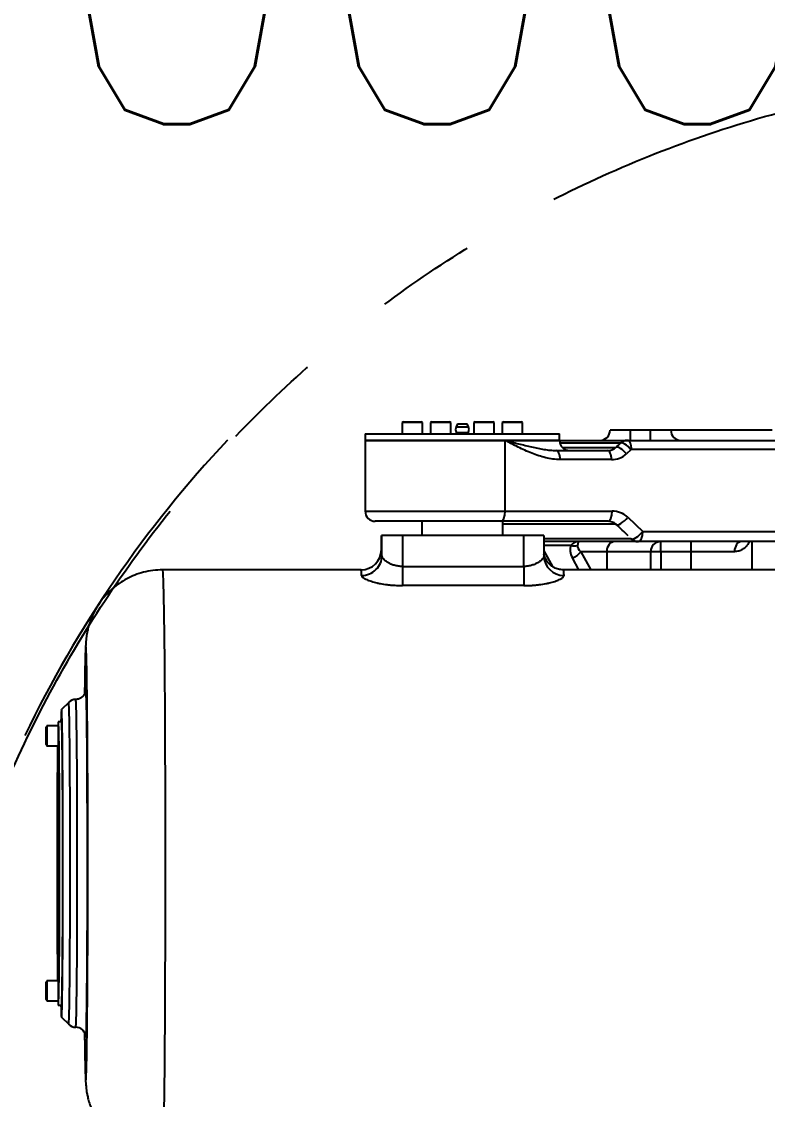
# Model space of a CAD drawing. Header units: millimetres. Extents: x 10462777 to 22643323, y 453826 to 1389191.
# Drawn here: x 11297176 to 11297551, y 583508 to 584049 of the extents above; entities that cross this region are included whole.
import ezdxf
from ezdxf.enums import TextEntityAlignment as Align

# ---------------------------------------------------------------- set-up
doc = ezdxf.new("R2010")
doc.units = ezdxf.units.MM
doc.header["$LTSCALE"] = 200
doc.header["$MEASUREMENT"] = 0
doc.header["$PDMODE"] = 35
doc.header["$PDSIZE"] = -5
doc.linetypes.add('CENTER2', pattern=[1.125, 0.75, -0.125, 0.125, -0.125])
doc.linetypes.add('PHANTOM', pattern=[2.5, 1.25, -0.25, 0.25, -0.25, 0.25, -0.25])
doc.layers.get('0').update_dxf_attribs({"linetype": 'CONTINUOUS'})
doc.layers.get('DEFPOINTS').update_dxf_attribs({"linetype": 'CONTINUOUS'})
for name, color, linetype in [('A290-7324-X391', 7, 'CONTINUOUS'), ('A290-7329-X301', 7, 'CONTINUOUS'), ('A290-7329-X382', 7, 'CONTINUOUS'), ('A290-7329-X384', 7, 'CONTINUOUS'), ('DV1_DEFAULT', 7, 'CONTINUOUS'), ('LIBRL_A6-BA-6X10', 7, 'CONTINUOUS'), ('LIBRL_A6-BA-6X16', 7, 'CONTINUOUS'), ('LIBRL_A97L-0218-', 7, 'CONTINUOUS'), ('ZZ', 7, 'CONTINUOUS')]:
    doc.layers.add(name, color=color, linetype=linetype)
doc.layers.add('LAYOUT', color=8, linetype='CONTINUOUS', lineweight=25)
doc.styles.add('SEACAD_arial_ttf', font='txt.shx ', dxfattribs={"height": 0.2, "bigfont": ' whgtxt.shx'})
doc.styles.get("Standard").update_dxf_attribs({"font": 'SYMBOL'})
doc.dimstyles.new('DS ROBOTEC', dxfattribs={"dimscale": 0, "dimtxt": 2.5, "dimasz": 2.5, "dimexe": 0.3, "dimexo": 0.3, "dimgap": 0.5, "dimtad": 1, "dimzin": 9, "dimdsep": 46, "dimtxsty": 'Standard', "dimblk": 'OPEN', "dimcen": 0, "dimclrd": 4, "dimclre": 4, "dimclrt": 110, "dimazin": 2, "dimtm": 1.5, "dimtfac": 1, "dimtmove": 0, "dimatfit": 3, "dimldrblk": 'OPEN', "dimfxl": 1, "dimtfill": 1, "dimtolj": 1, "dimlwd": -1, "dimlwe": -1, "dimarcsym": 0})

# ---------------------------------------------------------------- blocks, each defined once
blk = doc.blocks.new('A$C7DA30AB0')
at = {"layer": 'A290-7324-X391', "color": 7, "linetype": 'Continuous', "ltscale": 25.4}
for p, q in [((2511.9, 3289.13, 0), (2510.28, 3289.13, 0)), ((2510.28, 3146.89, 0), (2511.9, 3146.89, 0))]:
    blk.add_line(p, q, dxfattribs=at)
for centre, start_param, end_param in [((2510.28, 3218.01, 0), 0, 0.239619), ((2510.28, 3218.01, 0), 2.901974, 6.283185), ((2511.9, 3218.01, 0), 3.141593, 6.283185), ((2510.28, 3218.01, 0), 0.594245, 2.547348)]:
    blk.add_ellipse(centre, major_axis=(0, 71.12), ratio=0.009264, start_param=start_param, end_param=end_param, dxfattribs=at)
at = {"layer": 'A290-7329-X301', "color": 7, "linetype": 'Continuous', "ltscale": 25.4}
for p, q in [((2797.39, 3435.43, 0), (2787.23, 3435.43, 0)), ((2797.39, 3430.35, 0), (2797.39, 3435.43, 0)), ((2807.55, 3435.43, 0), (2797.39, 3435.43, 0)), ((2807.55, 3430.35, 0), (2807.55, 3435.43, 0)), ((2817.71, 3435.43, 0), (2807.55, 3435.43, 0)), ((2868.51, 3435.43, 0), (2817.71, 3435.43, 0)), ((2664.29, 3430.35, 0), (2664.29, 3394.79, 0)), ((2734.5, 3430.35, 0), (2664.29, 3430.35, 0)), ((2761.83, 3430.35, 0), (2734.5, 3430.35, 0)), ((2734.5, 3394.79, 0), (2734.5, 3430.35, 0)), ((2761.83, 3430.35, 0), (2796, 3430.35, 0)), ((2792.4, 3428.87, 0), (2762.05, 3428.87, 0)), ((2763.32, 3426.76, 0), (2790.17, 3426.76, 0)), ((2797.63, 3425.63, 0), (2795.39, 3423.53, 0)), ((2796, 3430.35, 0), (3133.19, 3430.35, 0)), ((3135.2, 3425.78, 0), (2798.01, 3425.78, 0)), ((2760.12, 3425.27, 0), (2785.91, 3425.27, 0)), ((2787.92, 3420.7, 0), (2762.13, 3420.7, 0)), ((2664.29, 3394.79, 0), (2734.5, 3394.79, 0)), ((2734.5, 3394.79, 0), (2788.25, 3394.79, 0)), ((2732.27, 3389.71, 0), (2669.37, 3389.71, 0)), ((2786.02, 3389.71, 0), (2732.27, 3389.71, 0)), ((2790.26, 3388.23, 0), (2733.38, 3388.23, 0)), ((2796.06, 3391.82, 0), (2803.59, 3384.63, 0)), ((2803.59, 3384.63, 0), (3138.96, 3384.63, 0)), ((2753.98, 3381.04, 0), (2797.77, 3381.04, 0)), ((2801.36, 3379.55, 0), (2753.98, 3379.55, 0)), ((2767.53, 3377.6, 0), (2753.98, 3377.6, 0)), ((3136.72, 3379.55, 0), (2801.36, 3379.55, 0)), ((2812.63, 3374.47, 0), (2812.63, 3379.55, 0)), ((2827.87, 3374.47, 0), (2827.87, 3379.55, 0)), ((2858.35, 3379.55, 0), (2858.35, 3365.33, 0)), ((2753.98, 3374.89, 0), (2758.25, 3367.08, 0)), ((2771.61, 3365.33, 0), (2768.32, 3371.35, 0)), ((2785.51, 3374.47, 0), (2772.48, 3374.47, 0)), ((2772.48, 3374.47, 0), (2777.48, 3365.33, 0)), ((2807.55, 3374.47, 0), (2785.51, 3374.47, 0)), ((2785.51, 3374.47, 0), (2785.51, 3365.33, 0)), ((2812.63, 3374.47, 0), (2807.55, 3374.47, 0)), ((2807.55, 3374.47, 0), (2807.55, 3365.33, 0)), ((2827.87, 3374.47, 0), (2812.63, 3374.47, 0)), ((2812.63, 3374.47, 0), (2812.63, 3365.33, 0)), ((2827.87, 3365.33, 0), (2827.87, 3374.47, 0)), ((2849.64, 3374.47, 0), (2827.87, 3374.47, 0))]:
    blk.add_line(p, q, dxfattribs=at)
for centre, radius, start, end in [((2782.15, 3435.43, 0), 5.08, 270, 0), ((2822.79, 3435.43, 0), 5.08, 180, 270), ((2766.91, 3430.35, 0), 5.08, 180, 270), ((2786.08, 3431.63, 0), 6.36, 268.4763, 310.0433), ((2700.71, 3524.99, 0), 132.83, 312.3858, 313.702), ((2796, 3425.27, 0), 5.09, 89.9916, 134.9701), ((2798.01, 3425.23, 0), 0.556, 89.7691, 132.9165), ((2788.07, 3431.57, 0), 10.86, 269.1787, 312.2946), ((2669.37, 3394.79, 0), 5.08, 180, 270), ((2788.41, 3383.48, 0), 11.32, 47.4794, 90.7993), ((2786.19, 3383.42, 0), 6.3, 49.7613, 91.56), ((2638.15, 3222.56, 0), 224.87, 45.3286, 47.406), ((2801.36, 3384.63, 0), 5.08, 225.927, 270), ((2812.63, 3374.47, 0), 5.08, 90, 180)]:
    blk.add_arc(centre, radius, start, end, dxfattribs=at)
for centre, major_axis, ratio, start_param, end_param in [((2793.37, 3423.53, 0), (3.12, -3.34), 0.337056, 3.141476, 3.233516), ((2793.37, 3423.53, 0), (3.12, -3.34), 0.337056, 1.266215, 3.141476), ((2795.62, 3425.63, 0), (3.14, -3.33), 0.335588, 1.264449, 3.141821), ((2796, 3425.78, 0), (0, -4.57), 0.439688, 1.570796, 3.141593), ((2760.12, 3420.7, 0), (0, -4.57), 0.439688, 1.570796, 3.141593), ((2785.91, 3420.7, 0), (0, -4.57), 0.439688, 1.570796, 3.141593), ((2732.27, 3394.79, 0), (0, 5.08), 0.439688, 3.141593, 4.712389), ((2786.02, 3394.79, 0), (0, 5.08), 0.439688, 3.141593, 4.712389), ((2793.83, 3391.82, 0), (3.48, 3.7), 0.336131, 3.057418, 5.018086), ((2801.36, 3384.63, 0), (3.53, 3.65), 0.331794, 3.141593, 5.023205), ((2801.36, 3384.63, 0), (0, 5.08), 0.439688, 3.141593, 4.712389), ((2780.72, 3371.35, 0), (-13.01, 6.66), 0.590032, 0.051177, 0.71438), ((2771.7, 3374.47, 0), (-5.29, 0), 0.960286, 4.712389, 5.619982), ((2767.53, 3380.73, 0), (4.71, -1.91), 0.58626, 4.946495, 5.691463), ((2780.72, 3374.47, 0), (-9.85, 3.37), 0.386127, 0.061227, 0.72443), ((2771.7, 3374.47, 0), (0, 5.08), 0.222104, 0, 0.907593), ((2789.67, 3374.47, 0), (0, -5.08), 0.819252, 3.141593, 4.712389), ((2801.36, 3384.63, 0), (3.53, 3.65), 0.331794, 3.095687, 3.141593), ((2853.27, 3374.47, 0), (0, -5.08), 0.714286, 3.141593, 4.712389), ((2768.32, 3374.47, 0), (4.46, 2.44), 0.565385, 4.41254, 5.514465)]:
    blk.add_ellipse(centre, major_axis=major_axis, ratio=ratio, start_param=start_param, end_param=end_param, dxfattribs=at)
for points, knots in [([(2762.13, 3420.7, 0), (2760.9, 3420.7, 0), (2759.69, 3420.8, 0), (2757.28, 3421.12, 0), (2756.09, 3421.36, 0), (2753.72, 3421.93, 0), (2752.55, 3422.27, 0), (2750.21, 3423.04, 0), (2749.05, 3423.47, 0), (2745.61, 3424.84, 0), (2743.37, 3425.88, 0), (2740.03, 3427.51, 0), (2738.92, 3428.07, 0), (2737.26, 3428.92, 0), (2736.43, 3429.35, 0), (2735.61, 3429.78, 0), (2735.05, 3430.07, 0), (2734.78, 3430.21, 0), (2734.5, 3430.35, 0)], [0, 0, 0, 0, 0.125, 0.125, 0.25, 0.25, 0.375, 0.375, 0.5, 0.5, 0.75, 0.75, 0.875, 0.875, 0.9375, 0.96875, 0.96875, 1, 1, 1, 1]), ([(2734.5, 3430.35, 0), (2735.08, 3430.21, 0), (2735.66, 3430.07, 0), (2736.81, 3429.78, 0), (2737.38, 3429.64, 0), (2739.07, 3429.21, 0), (2740.19, 3428.93, 0), (2743.51, 3428.1, 0), (2745.67, 3427.57, 0), (2748.85, 3426.85, 0), (2749.9, 3426.62, 0), (2751.98, 3426.2, 0), (2753.02, 3426, 0), (2755.07, 3425.67, 0), (2756.09, 3425.53, 0), (2758.11, 3425.33, 0), (2759.12, 3425.27, 0), (2760.12, 3425.27, 0)], [0, 0, 0, 0, 0.0625, 0.0625, 0.125, 0.125, 0.25, 0.25, 0.5, 0.5, 0.625, 0.625, 0.75, 0.75, 0.875, 0.875, 1, 1, 1, 1]), ([(2857.16, 3379.51, 0), (2857.05, 3379.29, 0), (2856.93, 3379.07, 0), (2856.64, 3378.59, 0), (2856.48, 3378.34, 0), (2855.96, 3377.61, 0), (2855.56, 3377.15, 0), (2854.67, 3376.31, 0), (2854.17, 3375.93, 0), (2853.34, 3375.43, 0), (2853.04, 3375.28, 0), (2852.43, 3375, 0), (2852.11, 3374.89, 0), (2851.12, 3374.59, 0), (2850.41, 3374.47, 0), (2849.64, 3374.47, 0)], [0.3835493, 0.3835493, 0.3835493, 0.3835493, 0.4375, 0.4375, 0.5, 0.5, 0.625, 0.625, 0.75, 0.75, 0.8125, 0.8125, 0.875, 0.875, 1, 1, 1, 1])]:
    blk.add_open_spline(points, degree=3, knots=knots, dxfattribs=at)
at = {"layer": 'A290-7329-X382', "color": 7, "linetype": 'Continuous', "ltscale": 25.4}
for p, q in [((2692.74, 3389.71, 0), (2692.74, 3382.6, 0)), ((2733.38, 3382.6, 0), (2733.38, 3389.71, 0))]:
    blk.add_line(p, q, dxfattribs=at)
at = {"layer": 'A290-7329-X384', "color": 7, "linetype": 'Continuous', "ltscale": 25.4}
for p, q in [((2664.29, 3433.61, 0), (2761.83, 3433.61, 0)), ((2664.29, 3433.61, 0), (2664.29, 3430.35, 0)), ((2761.83, 3430.35, 0), (2761.83, 3433.61, 0)), ((2664.29, 3430.35, 0), (2761.83, 3430.35, 0))]:
    blk.add_line(p, q, dxfattribs=at)
at = {"layer": 'DV1_DEFAULT', "color": 7, "linetype": 'CENTER2', "ltscale": 25.4}
blk.add_arc((3025.99, 3025.99, 0), 590.95, 136.81057, 154.30656, dxfattribs=at)
at = {"layer": 'LAYOUT', "color": 6, "linetype": 'PHANTOM'}
for centre, radius in [((3030.45, 3025.99, 0), 2693.02), ((3025.99, 3025.99, 0), 589.24)]:
    blk.add_circle(centre, radius, dxfattribs=at)
at = {"layer": 'LIBRL_A6-BA-6X10', "color": 7, "linetype": 'Continuous', "ltscale": 25.4}
for p, q in [((2683.54, 3439.7, 0), (2682.84, 3439.3, 0)), ((2682.84, 3439.3, 0), (2682.84, 3433.61, 0)), ((2693, 3439.3, 0), (2682.84, 3439.3, 0)), ((2683.54, 3439.7, 0), (2692.29, 3439.7, 0)), ((2693, 3439.3, 0), (2692.29, 3439.7, 0)), ((2693, 3433.61, 0), (2693, 3439.3, 0)), ((2697.79, 3439.7, 0), (2697.08, 3439.3, 0)), ((2697.08, 3439.3, 0), (2697.08, 3433.61, 0)), ((2707.24, 3439.3, 0), (2697.08, 3439.3, 0)), ((2697.79, 3439.7, 0), (2706.54, 3439.7, 0)), ((2707.24, 3439.3, 0), (2706.54, 3439.7, 0)), ((2707.24, 3433.61, 0), (2707.24, 3439.3, 0)), ((2719.58, 3439.7, 0), (2718.88, 3439.3, 0)), ((2718.88, 3439.3, 0), (2718.88, 3433.61, 0)), ((2729.04, 3439.3, 0), (2718.88, 3439.3, 0)), ((2719.58, 3439.7, 0), (2728.33, 3439.7, 0)), ((2729.04, 3439.3, 0), (2728.33, 3439.7, 0)), ((2729.04, 3433.61, 0), (2729.04, 3439.3, 0)), ((2733.83, 3439.7, 0), (2733.13, 3439.3, 0)), ((2733.13, 3439.3, 0), (2733.13, 3433.61, 0)), ((2743.29, 3439.3, 0), (2733.13, 3439.3, 0)), ((2733.83, 3439.7, 0), (2742.58, 3439.7, 0)), ((2743.29, 3439.3, 0), (2742.58, 3439.7, 0)), ((2743.29, 3433.61, 0), (2743.29, 3439.3, 0)), ((2504.59, 3287.1, 0), (2504.18, 3286.39, 0)), ((2510.28, 3287.1, 0), (2504.59, 3287.1, 0)), ((2504.17, 3284.56, 0), (2504.15, 3282.02, 0)), ((2504.21, 3282.02, 0), (2504.15, 3282.02, 0)), ((2504.15, 3282.02, 0), (2504.17, 3279.48, 0)), ((2504.19, 3284.56, 0), (2504.17, 3284.56, 0)), ((2504.17, 3279.48, 0), (2504.19, 3279.48, 0)), ((2504.21, 3282.02, 0), (2504.19, 3284.56, 0)), ((2504.19, 3279.48, 0), (2504.21, 3282.02, 0)), ((2504.18, 3277.64, 0), (2504.59, 3276.94, 0)), ((2504.59, 3276.94, 0), (2510.28, 3276.94, 0)), ((2504.17, 3156.54, 0), (2504.15, 3154, 0)), ((2504.19, 3156.54, 0), (2504.17, 3156.54, 0)), ((2504.59, 3159.08, 0), (2504.18, 3158.38, 0)), ((2504.21, 3154, 0), (2504.19, 3156.54, 0)), ((2510.28, 3159.08, 0), (2504.59, 3159.08, 0)), ((2504.21, 3154, 0), (2504.15, 3154, 0)), ((2504.15, 3154, 0), (2504.17, 3151.46, 0)), ((2504.17, 3151.46, 0), (2504.19, 3151.46, 0)), ((2504.18, 3149.63, 0), (2504.59, 3148.92, 0)), ((2504.19, 3151.46, 0), (2504.21, 3154, 0)), ((2504.59, 3148.92, 0), (2510.28, 3148.92, 0))]:
    blk.add_line(p, q, dxfattribs=at)
for centre, major_axis in [((2504.18, 3282.02, 0), (0, -4.38)), ((2504.18, 3154, 0), (0, 4.38))]:
    blk.add_ellipse(centre, major_axis=major_axis, ratio=0.009264, dxfattribs=at)
for centre, major_axis, start_param, end_param in [((2504.59, 3282.02, 0), (0, -5.08), 0, 3.141593), ((2510.28, 3282.02, 0), (0, -5.08), 0, 3.141593), ((2504.59, 3282.02, 0), (0, -5.08), 6.267139, 6.283185), ((2504.59, 3154, 0), (0, 5.08), 3.125546, 6.283185), ((2510.28, 3154, 0), (0, 5.08), 3.141593, 6.283185)]:
    blk.add_ellipse(centre, major_axis=major_axis, ratio=0.009264, start_param=start_param, end_param=end_param, dxfattribs=at)
at = {"layer": 'LIBRL_A6-BA-6X16', "color": 7, "linetype": 'Continuous', "ltscale": 25.4}
for p, q in [((2672.42, 3382.6, 0), (2672.42, 3375.48, 0)), ((2672.7, 3382.6, 0), (2672.42, 3382.6, 0)), ((2672.42, 3382.6, 0), (2672.42, 3382.6, 0)), ((2672.42, 3375.49, 0), (2672.42, 3382.6, 0)), ((2672.7, 3372.51, 0), (2672.7, 3382.6, 0)), ((2682.96, 3382.6, 0), (2672.7, 3382.6, 0)), ((2682.96, 3382.6, 0), (2682.96, 3367.07, 0)), ((2743.92, 3382.6, 0), (2682.96, 3382.6, 0)), ((2743.92, 3367.07, 0), (2743.92, 3382.6, 0)), ((2753.98, 3382.6, 0), (2743.92, 3382.6, 0)), ((2753.98, 3382.6, 0), (2753.98, 3372.51, 0)), ((2682.96, 3367.07, 0), (2743.92, 3367.07, 0)), ((2662.26, 3365.33, 0), (2562.7, 3365.33, 0)), ((2979.75, 3365.33, 0), (2763.86, 3365.33, 0)), ((2743.98, 3357.46, 0), (2683.02, 3357.46, 0)), ((2515.49, 3298.82, 0), (2511.89, 3295.22, 0)), ((2511.89, 3140.8, 0), (2515.49, 3137.21, 0))]:
    blk.add_line(p, q, dxfattribs=at)
for centre, radius, start, end in [((2713.06, 3469.55, 0), 102.46, 246.6332, 246.634), ((2518.82, 3295.68, 0), 4.57, 87.051, 137.3153), ((2519.04, 3140.59, 0), 4.87, 221.835, 270.555), ((2519.02, 3130.67, 0), 5.05, 11.8803, 90.0938)]:
    blk.add_arc(centre, radius, start, end, dxfattribs=at)
for centre, major_axis, ratio, start_param, end_param in [((2662.26, 3375.49, 0), (0, -10.16), 0.999957, 0, 1.570796), ((2662.55, 3372.51, 0), (-10.15, -0.48), 0.981049, 1.522968, 3.093765), ((2672.42, 3218.01, 0), (0, 157.48), 0.009264, 6.088408, 6.283185), ((2764.14, 3372.51, 0), (10.15, 0.48), 0.981049, 3.093765, 4.664561), ((2683.05, 3367.07, 0), (0, -10.16), 0.009264, 4.712389, 5.954731), ((2744.01, 3367.07, 0), (0, -10.16), 0.009264, 4.712389, 5.954731), ((2562.7, 3218.01, 0), (0, -147.32), 0.009264, 0, 3.141593), ((2662.26, 3218.01, 0), (0, -147.32), 0.009264, 2.946815, 3.141593), ((2763.86, 3218.01, 0), (0, 147.32), 0.009264, 6.088408, 6.283185), ((2524.09, 3218.01, 0), (0, -108.71), 0.009264, 2.760184, 3.645581), ((2524.09, 3218.01, 0), (0, -108.71), 0.009264, 0.442847, 2.760184), ((2524.09, 3218.01, 0), (0, -108.71), 0.009264, 3.645581, 3.814485), ((2524.09, 3218.01, 0), (0, -87.38), 0.009264, 3.188406, 3.292781), ((2524.09, 3218.01, 0), (0, -87.38), 0.009264, 3.067138, 3.188406), ((2524.09, 3218.01, 0), (0, -87.38), 0.009264, 0.122548, 3.067138), ((2515.49, 3218.01, 0), (0, -80.81), 0.009264, 0, 3.151142), ((2519.05, 3218.01, 0), (0, -82.3), 0.009264, 0, 3.141736), ((2511.9, 3218.01, 0), (0, 77.22), 0.009264, 0, 0.400021), ((2511.9, 3218.01, 0), (0, 77.22), 0.009264, 2.741571, 6.283185), ((2515.49, 3218.01, 0), (0, -80.81), 0.009264, 6.27298, 6.283185), ((2524.09, 3218.01, 0), (0, -108.71), 0.009264, 5.612418, 5.736629), ((2524.09, 3218.01, 0), (0, -87.38), 0.009264, 6.142788, 6.234103), ((2524.09, 3218.01, 0), (0, -87.38), 0.009264, 6.234103, 6.283185), ((2524.09, 3218.01, 0), (0, -87.38), 0.009264, 0, 0.122548), ((2524.09, 3218.01, 0), (0, -108.71), 0.009264, 5.736629, 6.283185), ((2524.09, 3218.01, 0), (0, -108.71), 0.009264, 0, 0.442847)]:
    blk.add_ellipse(centre, major_axis=major_axis, ratio=ratio, start_param=start_param, end_param=end_param, dxfattribs=at)
for points, knots in [([(2682.96, 3367.07, 0), (2682.24, 3367.07, 0), (2681.54, 3367.12, 0), (2680.52, 3367.27, 0), (2680.17, 3367.33, 0), (2679.51, 3367.47, 0), (2679.18, 3367.55, 0), (2678.56, 3367.73, 0), (2678.25, 3367.83, 0), (2677.66, 3368.05, 0), (2677.37, 3368.16, 0), (2676.55, 3368.52, 0), (2676.05, 3368.79, 0), (2675.36, 3369.2, 0), (2675.15, 3369.34, 0), (2674.74, 3369.63, 0), (2674.55, 3369.78, 0), (2674.02, 3370.22, 0), (2673.72, 3370.52, 0), (2673.35, 3370.97, 0), (2673.24, 3371.12, 0), (2673.05, 3371.41, 0), (2672.98, 3371.55, 0), (2672.78, 3371.98, 0), (2672.71, 3372.25, 0), (2672.7, 3372.51, 0)], [0, 0, 0, 0, 0.125, 0.125, 0.1875, 0.1875, 0.25, 0.25, 0.3125, 0.3125, 0.375, 0.375, 0.5, 0.5, 0.5625, 0.5625, 0.625, 0.625, 0.75, 0.75, 0.8125, 0.8125, 0.875, 0.875, 1, 1, 1, 1]), ([(2753.98, 3372.51, 0), (2753.99, 3372.25, 0), (2753.93, 3371.98, 0), (2753.75, 3371.55, 0), (2753.68, 3371.41, 0), (2753.5, 3371.12, 0), (2753.4, 3370.97, 0), (2753.04, 3370.52, 0), (2752.76, 3370.22, 0), (2752.24, 3369.78, 0), (2752.06, 3369.64, 0), (2751.66, 3369.35, 0), (2751.45, 3369.2, 0), (2750.78, 3368.79, 0), (2750.29, 3368.53, 0), (2749.49, 3368.17, 0), (2749.21, 3368.05, 0), (2748.62, 3367.84, 0), (2748.31, 3367.74, 0), (2747.38, 3367.47, 0), (2746.72, 3367.32, 0), (2745.69, 3367.17, 0), (2745.34, 3367.14, 0), (2744.63, 3367.09, 0), (2744.27, 3367.07, 0), (2743.92, 3367.07, 0)], [0, 0, 0, 0, 0.125, 0.125, 0.1875, 0.1875, 0.25, 0.25, 0.375, 0.375, 0.4375, 0.4375, 0.5, 0.5, 0.625, 0.625, 0.6875, 0.6875, 0.75, 0.75, 0.875, 0.875, 0.9375, 0.9375, 1, 1, 1, 1]), ([(2763.86, 3365.33, 0), (2762.9, 3365.39, 0), (2761.38, 3365.52, 0), (2759.18, 3366.39, 0), (2757.48, 3367.51, 0), (2756.16, 3368.79, 0), (2755.22, 3370.09, 0), (2754.61, 3371.27, 0), (2754.24, 3372.23, 0), (2754.06, 3372.89, 0), (2754, 3373.17, 0), (2753.97, 3373.28, 0)], [0, 0, 0, 0, 0.066097, 0.1225651, 0.1739887, 0.2210741, 0.2638594, 0.3022487, 0.3383196, 0.3771209, 0.4131363, 0.4131363, 0.4131363, 0.4131363]), ([(2562.7, 3365.33, 0), (2560.9, 3365.27, 0), (2557.9, 3365.15, 0), (2553.1, 3364.22, 0), (2548.7, 3362.8, 0), (2544.59, 3360.92, 0), (2540.85, 3358.65, 0), (2537.49, 3356.06, 0), (2534.53, 3353.23, 0), (2531.98, 3350.22, 0), (2529.84, 3347.11, 0), (2528.1, 3344, 0), (2526.77, 3340.99, 0), (2525.8, 3338.24, 0), (2525.15, 3335.86, 0), (2524.73, 3333.91, 0), (2524.46, 3332.33, 0), (2524.29, 3331.03, 0), (2524.16, 3329.88, 0), (2524.07, 3328.77, 0), (2523.99, 3327.48, 0), (2523.9, 3325.75, 0), (2523.82, 3323.4, 0), (2523.73, 3320.28, 0), (2523.67, 3317.07, 0), (2523.63, 3314.86, 0), (2523.61, 3313.9, 0)], [0, 0, 0, 0, 0.046593, 0.091877, 0.135799, 0.178437, 0.219821, 0.259942, 0.298753, 0.336164, 0.372024, 0.406074, 0.43783, 0.466413, 0.49089, 0.511691, 0.530755, 0.550476, 0.572642, 0.600292, 0.638233, 0.697676, 0.783366, 0.864243, 0.950071, 1, 1, 1, 1]), ([(2662.53, 3362.55, 0), (2662.54, 3362.29, 0), (2662.69, 3362.02, 0), (2663.11, 3361.6, 0), (2663.29, 3361.46, 0), (2663.6, 3361.24, 0), (2663.71, 3361.17, 0), (2663.95, 3361.02, 0), (2664.08, 3360.95, 0), (2664.75, 3360.59, 0), (2665.4, 3360.3, 0), (2666.55, 3359.87, 0), (2666.96, 3359.73, 0), (2667.83, 3359.45, 0), (2668.28, 3359.32, 0), (2669.23, 3359.06, 0), (2669.72, 3358.94, 0), (2670.75, 3358.7, 0), (2671.29, 3358.59, 0), (2672.96, 3358.26, 0), (2674.13, 3358.08, 0), (2675.94, 3357.85, 0), (2676.56, 3357.78, 0), (2677.82, 3357.67, 0), (2678.47, 3357.62, 0), (2680.4, 3357.5, 0), (2681.7, 3357.46, 0), (2683.02, 3357.46, 0)], [0, 0, 0, 0, 0.125, 0.125, 0.1875, 0.1875, 0.21875, 0.21875, 0.25, 0.25, 0.375, 0.375, 0.4375, 0.4375, 0.5, 0.5, 0.5625, 0.5625, 0.625, 0.625, 0.75, 0.75, 0.8125, 0.8125, 0.875, 0.875, 1, 1, 1, 1]), ([(2743.98, 3357.46, 0), (2745.3, 3357.46, 0), (2746.6, 3357.5, 0), (2748.51, 3357.61, 0), (2749.14, 3357.66, 0), (2750.39, 3357.78, 0), (2751.02, 3357.85, 0), (2752.84, 3358.08, 0), (2753.99, 3358.26, 0), (2755.62, 3358.58, 0), (2756.15, 3358.69, 0), (2757.18, 3358.93, 0), (2757.67, 3359.06, 0), (2759.08, 3359.44, 0), (2759.92, 3359.72, 0), (2761.03, 3360.15, 0), (2761.38, 3360.29, 0), (2762.02, 3360.58, 0), (2762.31, 3360.73, 0), (2763.08, 3361.16, 0), (2763.48, 3361.45, 0), (2763.87, 3361.88, 0), (2763.97, 3362.02, 0), (2764.1, 3362.29, 0), (2764.13, 3362.42, 0), (2764.12, 3362.55, 0)], [0, 0, 0, 0, 0.125, 0.125, 0.1875, 0.1875, 0.25, 0.25, 0.375, 0.375, 0.4375, 0.4375, 0.5, 0.5, 0.625, 0.625, 0.6875, 0.6875, 0.75, 0.75, 0.875, 0.875, 0.9375, 0.9375, 1, 1, 1, 1]), ([(2523.96, 3304.31, 0), (2523.94, 3304.2, 0), (2523.9, 3304.03, 0), (2523.7, 3303.39, 0), (2523.25, 3302.51, 0), (2522.4, 3301.51, 0), (2521.13, 3300.7, 0), (2519.9, 3300.28, 0), (2519.23, 3300.35, 0), (2519.06, 3300.36, 0)], [0, 0, 0, 0, 0.164684, 0.282781, 0.412031, 0.57463, 0.751302, 0.945394, 1, 1, 1, 1]), ([(2523.58, 3124.31, 0), (2523.6, 3122.77, 0), (2523.64, 3120.15, 0), (2523.72, 3116.45, 0), (2523.8, 3113.26, 0), (2523.89, 3110.43, 0), (2523.98, 3108.48, 0), (2524.11, 3106.78, 0), (2524.22, 3105.61, 0), (2524.37, 3104.31, 0), (2524.62, 3102.7, 0), (2525.02, 3100.68, 0), (2525.68, 3098.18, 0), (2526.7, 3095.17, 0), (2528.19, 3091.82, 0), (2530.18, 3088.35, 0), (2532.64, 3084.93, 0), (2535.58, 3081.69, 0), (2538.96, 3078.74, 0), (2542.73, 3076.15, 0), (2546.81, 3074.01, 0), (2551.16, 3072.35, 0), (2555.82, 3071.22, 0), (2559.82, 3070.68, 0), (2562.02, 3070.74, 0), (2562.7, 3070.77, 0)], [0, 0, 0, 0, 0.074662, 0.152122, 0.230902, 0.312624, 0.403534, 0.436315, 0.460872, 0.482199, 0.502744, 0.52357, 0.547969, 0.578005, 0.61233, 0.648859, 0.687308, 0.727216, 0.768095, 0.809603, 0.851518, 0.8937, 0.936057, 0.983034, 1, 1, 1, 1])]:
    blk.add_open_spline(points, degree=3, knots=knots, dxfattribs=at)
at = {"layer": 'LIBRL_A97L-0218-', "color": 7, "linetype": 'Continuous', "ltscale": 25.4}
for p, q in [((2710.62, 3438.58, 0), (2710.01, 3437.22, 0)), ((2710.01, 3437.22, 0), (2716.11, 3437.22, 0)), ((2710.62, 3438.58, 0), (2715.5, 3438.58, 0)), ((2716.11, 3437.22, 0), (2715.5, 3438.58, 0)), ((2710.08, 3434.3, 0), (2716.04, 3434.3, 0)), ((2710.1, 3433.78, 0), (2716.02, 3433.78, 0))]:
    blk.add_line(p, q, dxfattribs=at)
for centre, radius, start, end in [((2713.06, 3435.84, 0), 3.35, 155.6399, 207.3155), ((2713.06, 3435.84, 0), 3.35, 0, 24.3601), ((2704.52, 3436.25, 0), 6.1, 334.3207, 336.0779), ((2709.54, 3434.02, 0), 0.61, 336.0779, 27.3155), ((2716.58, 3434.02, 0), 0.61, 152.6845, 203.9221), ((2721.6, 3436.25, 0), 6.1, 203.9221, 205.6793), ((2713.06, 3435.84, 0), 3.35, 332.6845, 0)]:
    blk.add_arc(centre, radius, start, end, dxfattribs=at)
blk = doc.blocks.new('_OPEN')
at = {"color": 0, "linetype": 'ByBlock'}
for p, q in [((-1, 0.1667), (0, 0)), ((0, 0), (-1, -0.1667)), ((0, 0), (-1, 0))]:
    blk.add_line(p, q, dxfattribs=at)
blk = doc.blocks.new('*D271')
at = {"color": 4, "linetype": 'ByBlock', "ltscale": 10, "transparency": 16777216}
for p, q in [((11297101.87, 584859.06), (11296948.79, 584859.06)), ((11296969.79, 583609.42), (11296969.79, 584684.06)), ((11297347.4, 583434.42), (11296948.79, 583434.42))]:
    blk.add_line(p, q, dxfattribs=at)
at = {"layer": 'DEFPOINTS', "color": 0, "ltscale": 10, "transparency": 16777216}
for p in [(11296969.79, 584859.06), (11297122.87, 584859.06, 0), (11297368.4, 583434.42, 0)]:
    blk.add_point(p, dxfattribs=at)
at = {"color": 4, "ltscale": 10, "transparency": 16777216, "xscale": 175, "yscale": 175, "zscale": 175}
for p, rotation in [((11296969.79, 584859.06), 90), ((11296969.79, 583434.42), 270)]:
    blk.add_blockref('_OPEN', p, dxfattribs=dict(at, rotation=rotation))
at = {"color": 110, "ltscale": 10, "transparency": 16777216, "insert": (11296810.52, 584146.74), "char_height": 175, "attachment_point": 5, "rotation": 90, "bg_fill": 3, "box_fill_scale": 1.25, "bg_fill_color": 256, "bg_fill_true_color": 13158600, "bg_fill_transparency": 0}
blk.add_mtext('\\A1;1425', dxfattribs=at)

msp = doc.modelspace()

# ---------------------------------------------------------------- block references
at = {"ltscale": 10}
msp.add_blockref('A$C7DA30AB0', (11294684.4077, 580408.4363, 0), dxfattribs=at)

# ---------------------------------------------------------------- texts
at = {"layer": 'ZZ', "color": 7, "linetype": 'Continuous', "ltscale": 25.4, "style": 'SEACAD_arial_ttf'}
msp.add_text('R-2000iB/165F', height=152.4, dxfattribs=at).set_placement((11296751.21955, 584149.93166, 0), align=Align.TOP_LEFT)

# ---------------------------------------------------------------- next in the draw order: dimensions: what is measured, and where the dimension line sits
at = {"ltscale": 10}
dim = msp.add_linear_dim(base=(11296969.78928, 584859.06487, 0), p1=(11297368.39633, 583434.42308, 0), p2=(11297122.86553, 584859.06487, 0), angle=90, dimstyle='DS ROBOTEC', override={"dimscale": 70, "dimgap": 1, "dimdec": 0, "dimarcsym": 1}, dxfattribs=at)
dim.commit()
dim.dimension.update_dxf_attribs({"geometry": '*D271', "text_midpoint": (11296810.52287, 584146.74398, 0)})

doc.saveas('drawing.dxf')
